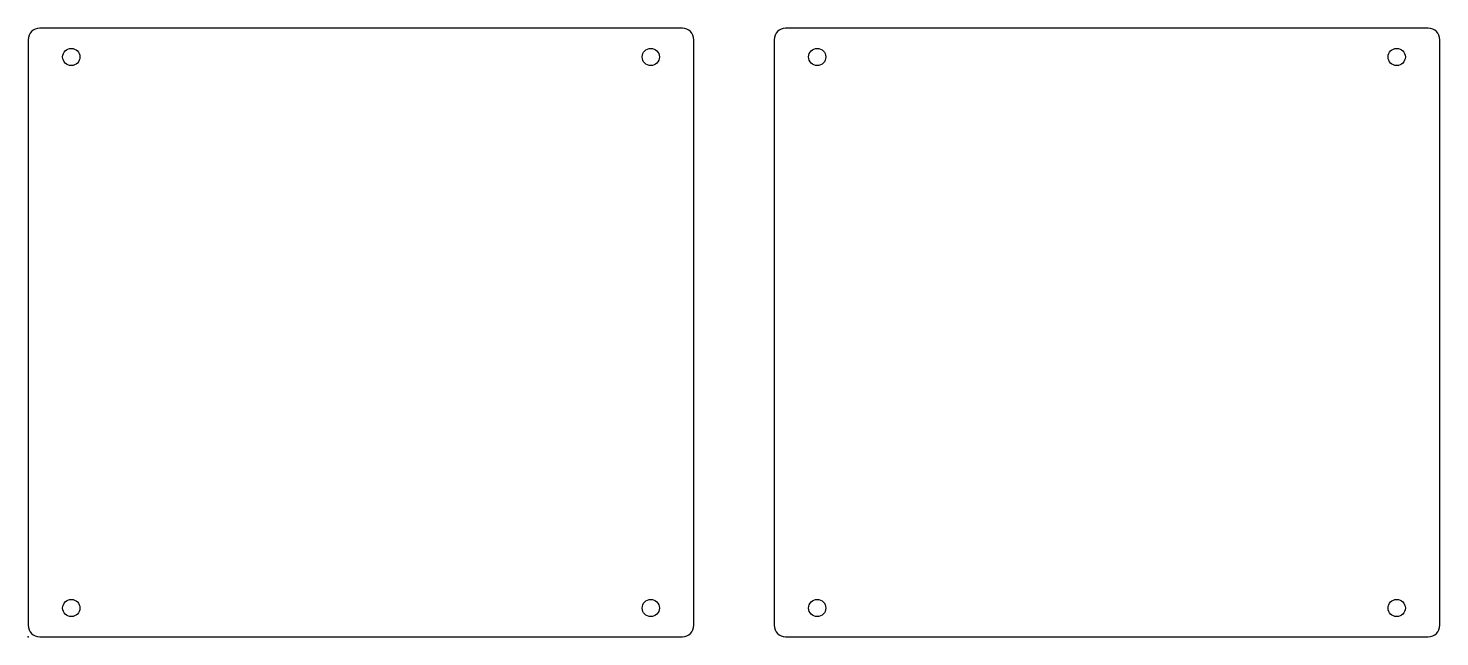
# Model space of a CAD drawing. Header units: centimetres. Extents: x 0 to 24.6, y 0 to 10.6.
import ezdxf

# ---------------------------------------------------------------- set-up
doc = ezdxf.new("R2010")
doc.units = ezdxf.units.CM
doc.header["$MEASUREMENT"] = 0
doc.layers.add('PerspexPCBCovers v1_Sketch1', color=7, linetype='Continuous')

msp = doc.modelspace()

# ---------------------------------------------------------------- linework, layer by layer
at = {"layer": 'PerspexPCBCovers v1_Sketch1'}
for p, q in [((11.4, 10.6), (0.2, 10.6)), ((24.4, 10.6), (13.2, 10.6)), ((0, 10.4), (0, 0.2)), ((11.6, 0.2), (11.6, 10.4)), ((13, 10.4), (13, 0.2)), ((24.6, 0.2), (24.6, 10.4)), ((0.2, 0), (11.4, 0)), ((13.2, 0), (24.4, 0))]:
    msp.add_line(p, q, dxfattribs=at)
for centre in [(0.75, 10.1), (10.85, 10.1), (13.75, 10.1), (23.85, 10.1), (0.75, 0.5), (10.85, 0.5), (13.75, 0.5), (23.85, 0.5)]:
    msp.add_circle(centre, 0.15, dxfattribs=at)
for centre, start, end in [((0.2, 10.4), 90, 180), ((11.4, 10.4), 0, 90), ((13.2, 10.4), 90, 180), ((24.4, 10.4), 0, 90), ((0.2, 0.2), 180, 270), ((11.4, 0.2), 270, 0), ((13.2, 0.2), 180, 270), ((24.4, 0.2), 270, 0)]:
    msp.add_arc(centre, 0.2, start, end, dxfattribs=at)
msp.add_point((0, 0), dxfattribs=at)

doc.saveas('drawing.dxf')
